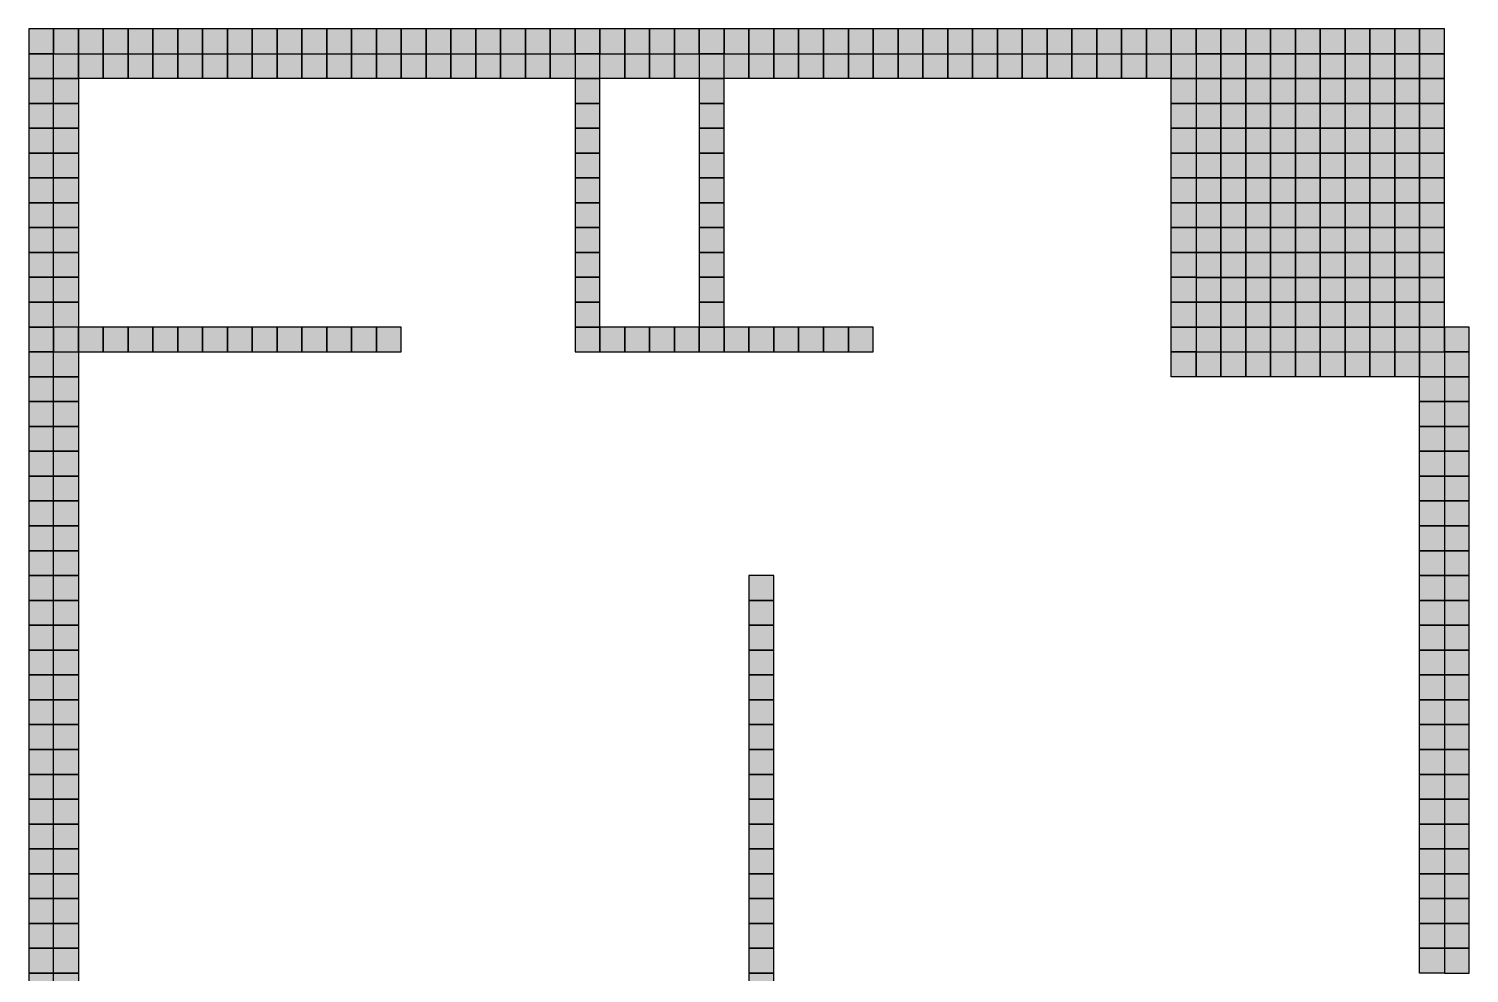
# Model space of a CAD drawing. Header units: inches. Extents: x 0.64 to 6.44, y -0.05 to 7.15.
# Drawn here: x 0.64 to 6.44, y 3.35 to 7.15 of the extents above; entities that cross this region are included whole.
import ezdxf

# ---------------------------------------------------------------- set-up
doc = ezdxf.new("R2010")
doc.units = ezdxf.units.IN
doc.header["$MEASUREMENT"] = 0
doc.layers.add('GRILLA PIXEL', color=7, linetype='Continuous')

# ---------------------------------------------------------------- blocks, each defined once
blk = doc.blocks.new('0-5-68-255-Muro inicio conexion')
at = {"layer": 'GRILLA PIXEL', "true_color": 0x0544ff}
h = blk.add_hatch(color=160, dxfattribs=at)
h.dxf.hatch_style = 1
h.paths.add_polyline_path([(0, 0), (-0.1, 0), (-0.1, -0.1), (0, -0.1)])
blk.add_lwpolyline([(-0.1, 0), (-0.1, -0.1), (0, -0.1), (0, 0)], close=True)
blk = doc.blocks.new('0-63-149-253-Muro fichas extremo')
at = {"layer": 'GRILLA PIXEL', "true_color": 0x3f95fd}
h = blk.add_hatch(color=153, dxfattribs=at)
h.dxf.hatch_style = 1
h.paths.add_polyline_path([(0, 0), (-0.1, 0), (-0.1, -0.1), (0, -0.1)])
blk.add_lwpolyline([(-0.1, 0), (-0.1, -0.1), (0, -0.1), (0, 0)], close=True)
blk = doc.blocks.new('1-125-217-63-auxiliar  ingresos')
at = {"layer": 'GRILLA PIXEL', "true_color": 0x7dd93f}
h = blk.add_hatch(color=83, dxfattribs=at)
h.dxf.hatch_style = 1
h.paths.add_polyline_path([(0, 0), (-0.1, 0), (-0.1, -0.1), (0, -0.1)])
blk.add_lwpolyline([(-0.1, 0), (-0.1, -0.1), (0, -0.1), (0, 0)], close=True)
blk = doc.blocks.new('0-255-255-31-Muro alto')
at = {"layer": 'GRILLA PIXEL', "true_color": 0xffff1f}
h = blk.add_hatch(color=2, dxfattribs=at)
h.dxf.hatch_style = 1
h.paths.add_polyline_path([(0, 0), (-0.1, 0), (-0.1, -0.1), (0, -0.1)])
blk.add_lwpolyline([(-0.1, 0), (-0.1, -0.1), (0, -0.1), (0, 0)], close=True)
blk = doc.blocks.new('0-255-31-255-Puerta ingreso')
at = {"layer": 'GRILLA PIXEL', "true_color": 0xff1fff}
h = blk.add_hatch(color=6, dxfattribs=at)
h.dxf.hatch_style = 1
h.paths.add_polyline_path([(0, 0), (-0.1, 0), (-0.1, -0.1), (0, -0.1)])
blk.add_lwpolyline([(-0.1, 0), (-0.1, -0.1), (0, -0.1), (0, 0)], close=True)
blk = doc.blocks.new('0-255-0-0-Muro dormitorio principal')
h = blk.add_hatch(color=1)
h.dxf.hatch_style = 1
h.paths.add_polyline_path([(0, 0), (-0.1, 0), (-0.1, -0.1), (0, -0.1)])
blk.add_lwpolyline([(-0.1, 0), (-0.1, -0.1), (0, -0.1), (0, 0)], close=True)
blk = doc.blocks.new('0-255-135-15-Muro auxiliar escalera')
at = {"layer": 'GRILLA PIXEL', "true_color": 0xff870f}
h = blk.add_hatch(color=30, dxfattribs=at)
h.dxf.hatch_style = 1
h.paths.add_polyline_path([(0, 0), (-0.1, 0), (-0.1, -0.1), (0, -0.1)])
blk.add_lwpolyline([(-0.1, 0), (-0.1, -0.1), (0, -0.1), (0, 0)], close=True)
blk = doc.blocks.new('1-99-100-102-auxiliar lado interno')
at = {"lineweight": 70, "true_color": 0x636466}
h = blk.add_hatch(color=251, dxfattribs=at)
h.dxf.hatch_style = 1
h.paths.add_polyline_path([(-0.1, -0.1), (-0.1, 0), (0, 0), (0, -0.1)])
blk.add_lwpolyline([(0, 0), (0, -0.1), (-0.1, -0.1), (-0.1, 0)], close=True)

msp = doc.modelspace()

# ---------------------------------------------------------------- block references
for name, p in [('0-255-135-15-Muro auxiliar escalera', (0.7412, 7.1495)), ('0-255-135-15-Muro auxiliar escalera', (0.8412, 7.1495)), ('0-63-149-253-Muro fichas extremo', (0.9412, 7.1495)), ('0-63-149-253-Muro fichas extremo', (1.0412, 7.1495)), ('0-63-149-253-Muro fichas extremo', (1.1412, 7.1495)), ('0-63-149-253-Muro fichas extremo', (1.2412, 7.1495)), ('0-63-149-253-Muro fichas extremo', (1.3412, 7.1495)), ('0-63-149-253-Muro fichas extremo', (1.4412, 7.1495)), ('0-63-149-253-Muro fichas extremo', (1.5412, 7.1495)), ('0-63-149-253-Muro fichas extremo', (1.6412, 7.1495)), ('0-63-149-253-Muro fichas extremo', (1.7412, 7.1495)), ('0-63-149-253-Muro fichas extremo', (1.8412, 7.1495)), ('0-63-149-253-Muro fichas extremo', (1.9412, 7.1495)), ('0-63-149-253-Muro fichas extremo', (2.0412, 7.1495)), ('0-63-149-253-Muro fichas extremo', (2.1412, 7.1495)), ('0-63-149-253-Muro fichas extremo', (2.2412, 7.1495)), ('0-63-149-253-Muro fichas extremo', (2.3412, 7.1495)), ('0-63-149-253-Muro fichas extremo', (2.4412, 7.1495)), ('0-63-149-253-Muro fichas extremo', (2.5412, 7.1495)), ('0-63-149-253-Muro fichas extremo', (2.6412, 7.1495)), ('0-63-149-253-Muro fichas extremo', (2.7412, 7.1495)), ('0-63-149-253-Muro fichas extremo', (2.8412, 7.1495)), ('0-63-149-253-Muro fichas extremo', (2.9412, 7.1495)), ('0-63-149-253-Muro fichas extremo', (3.0412, 7.1495)), ('0-63-149-253-Muro fichas extremo', (3.1412, 7.1495)), ('0-63-149-253-Muro fichas extremo', (3.2412, 7.1495)), ('0-63-149-253-Muro fichas extremo', (3.3412, 7.1495)), ('0-63-149-253-Muro fichas extremo', (3.4412, 7.1495)), ('0-63-149-253-Muro fichas extremo', (3.5412, 7.1495)), ('0-63-149-253-Muro fichas extremo', (3.6412, 7.1495)), ('0-63-149-253-Muro fichas extremo', (3.7412, 7.1495)), ('0-63-149-253-Muro fichas extremo', (3.8412, 7.1495)), ('0-63-149-253-Muro fichas extremo', (3.9412, 7.1495)), ('0-63-149-253-Muro fichas extremo', (4.0412, 7.1495)), ('0-63-149-253-Muro fichas extremo', (4.1412, 7.1495)), ('0-63-149-253-Muro fichas extremo', (4.2412, 7.1495)), ('0-63-149-253-Muro fichas extremo', (4.3412, 7.1495)), ('0-63-149-253-Muro fichas extremo', (4.4412, 7.1495)), ('0-63-149-253-Muro fichas extremo', (4.5412, 7.1495)), ('0-63-149-253-Muro fichas extremo', (4.6412, 7.1495)), ('0-63-149-253-Muro fichas extremo', (4.7412, 7.1494)), ('0-63-149-253-Muro fichas extremo', (4.8412, 7.1494)), ('0-63-149-253-Muro fichas extremo', (4.9412, 7.1494)), ('0-63-149-253-Muro fichas extremo', (5.0412, 7.1494)), ('0-63-149-253-Muro fichas extremo', (5.1412, 7.1494)), ('0-63-149-253-Muro fichas extremo', (5.2412, 7.1494)), ('0-5-68-255-Muro inicio conexion', (5.3412, 7.1494)), ('0-5-68-255-Muro inicio conexion', (5.4412, 7.1494)), ('1-125-217-63-auxiliar  ingresos', (5.5412, 7.1494)), ('1-125-217-63-auxiliar  ingresos', (5.6412, 7.1494)), ('1-125-217-63-auxiliar  ingresos', (5.7412, 7.1494)), ('1-125-217-63-auxiliar  ingresos', (5.8412, 7.1494)), ('1-125-217-63-auxiliar  ingresos', (5.9412, 7.1494)), ('1-125-217-63-auxiliar  ingresos', (6.0412, 7.1494)), ('1-125-217-63-auxiliar  ingresos', (6.1412, 7.1494)), ('1-125-217-63-auxiliar  ingresos', (6.2412, 7.1494)), ('1-125-217-63-auxiliar  ingresos', (6.3412, 7.1494)), ('0-255-255-31-Muro alto', (0.7412, 7.0495)), ('1-99-100-102-auxiliar lado interno', (0.8412, 7.0495)), ('1-99-100-102-auxiliar lado interno', (0.9412, 7.0495)), ('1-99-100-102-auxiliar lado interno', (1.0412, 7.0495)), ('1-99-100-102-auxiliar lado interno', (1.1412, 7.0495)), ('1-99-100-102-auxiliar lado interno', (1.2412, 7.0495)), ('1-99-100-102-auxiliar lado interno', (1.3412, 7.0495)), ('1-99-100-102-auxiliar lado interno', (1.4412, 7.0495)), ('1-99-100-102-auxiliar lado interno', (1.5412, 7.0495)), ('1-99-100-102-auxiliar lado interno', (1.6412, 7.0495)), ('1-99-100-102-auxiliar lado interno', (1.7412, 7.0495)), ('1-99-100-102-auxiliar lado interno', (1.8412, 7.0495)), ('1-99-100-102-auxiliar lado interno', (1.9412, 7.0495)), ('1-99-100-102-auxiliar lado interno', (2.0412, 7.0495)), ('1-99-100-102-auxiliar lado interno', (2.1412, 7.0495)), ('1-99-100-102-auxiliar lado interno', (2.2412, 7.0495)), ('1-99-100-102-auxiliar lado interno', (2.3412, 7.0495)), ('1-99-100-102-auxiliar lado interno', (2.4412, 7.0495)), ('1-99-100-102-auxiliar lado interno', (2.5412, 7.0495)), ('1-99-100-102-auxiliar lado interno', (2.6412, 7.0495)), ('1-99-100-102-auxiliar lado interno', (2.7412, 7.0495)), ('1-99-100-102-auxiliar lado interno', (2.8412, 7.0495)), ('0-255-255-31-Muro alto', (2.9412, 7.0495)), ('1-99-100-102-auxiliar lado interno', (3.0412, 7.0495)), ('1-99-100-102-auxiliar lado interno', (3.1412, 7.0495)), ('1-99-100-102-auxiliar lado interno', (3.2412, 7.0495)), ('1-99-100-102-auxiliar lado interno', (3.3412, 7.0495)), ('0-255-255-31-Muro alto', (3.4412, 7.0495)), ('1-99-100-102-auxiliar lado interno', (3.5412, 7.0495)), ('1-99-100-102-auxiliar lado interno', (3.6412, 7.0495)), ('1-99-100-102-auxiliar lado interno', (3.7412, 7.0495)), ('1-99-100-102-auxiliar lado interno', (3.8412, 7.0495)), ('1-99-100-102-auxiliar lado interno', (3.9412, 7.0495)), ('1-99-100-102-auxiliar lado interno', (4.0412, 7.0495)), ('1-99-100-102-auxiliar lado interno', (4.1412, 7.0495)), ('1-99-100-102-auxiliar lado interno', (4.2412, 7.0495)), ('1-99-100-102-auxiliar lado interno', (4.3412, 7.0495)), ('1-99-100-102-auxiliar lado interno', (4.4412, 7.0495)), ('1-99-100-102-auxiliar lado interno', (4.5412, 7.0495)), ('1-99-100-102-auxiliar lado interno', (4.6412, 7.0495)), ('1-99-100-102-auxiliar lado interno', (4.7412, 7.0495)), ('1-99-100-102-auxiliar lado interno', (4.8412, 7.0495)), ('1-99-100-102-auxiliar lado interno', (4.9412, 7.0495)), ('1-99-100-102-auxiliar lado interno', (5.0412, 7.0495)), ('1-99-100-102-auxiliar lado interno', (5.1412, 7.0495)), ('1-99-100-102-auxiliar lado interno', (5.2412, 7.0495)), ('1-99-100-102-auxiliar lado interno', (5.3412, 7.0495)), ('0-255-255-31-Muro alto', (5.4412, 7.0494)), ('1-125-217-63-auxiliar  ingresos', (5.5412, 7.0494)), ('1-125-217-63-auxiliar  ingresos', (5.6412, 7.0494)), ('1-125-217-63-auxiliar  ingresos', (5.7412, 7.0494)), ('1-125-217-63-auxiliar  ingresos', (5.8412, 7.0494)), ('1-125-217-63-auxiliar  ingresos', (5.9412, 7.0494)), ('1-125-217-63-auxiliar  ingresos', (6.0412, 7.0494)), ('1-125-217-63-auxiliar  ingresos', (6.1412, 7.0494)), ('1-125-217-63-auxiliar  ingresos', (6.2412, 7.0494)), ('1-125-217-63-auxiliar  ingresos', (6.3412, 7.0494)), ('0-255-255-31-Muro alto', (0.7412, 6.9495)), ('1-99-100-102-auxiliar lado interno', (0.8412, 6.9495)), ('0-255-255-31-Muro alto', (2.9412, 6.9495)), ('0-255-255-31-Muro alto', (3.4412, 6.9495)), ('1-99-100-102-auxiliar lado interno', (5.3412, 6.9495)), ('0-255-255-31-Muro alto', (5.4412, 6.9494)), ('1-125-217-63-auxiliar  ingresos', (5.5412, 6.9494)), ('1-125-217-63-auxiliar  ingresos', (5.6412, 6.9494)), ('1-125-217-63-auxiliar  ingresos', (5.7412, 6.9494)), ('1-125-217-63-auxiliar  ingresos', (5.8412, 6.9494)), ('1-125-217-63-auxiliar  ingresos', (5.9412, 6.9494)), ('1-125-217-63-auxiliar  ingresos', (6.0412, 6.9494)), ('1-125-217-63-auxiliar  ingresos', (6.1412, 6.9494)), ('1-125-217-63-auxiliar  ingresos', (6.2412, 6.9494)), ('1-125-217-63-auxiliar  ingresos', (6.3412, 6.9494)), ('0-255-255-31-Muro alto', (0.7412, 6.8495)), ('1-99-100-102-auxiliar lado interno', (0.8412, 6.8495)), ('0-255-255-31-Muro alto', (2.9412, 6.8495)), ('0-255-255-31-Muro alto', (3.4412, 6.8495)), ('1-99-100-102-auxiliar lado interno', (5.3412, 6.8495)), ('0-255-255-31-Muro alto', (5.4412, 6.8494)), ('1-125-217-63-auxiliar  ingresos', (5.5412, 6.8494)), ('1-125-217-63-auxiliar  ingresos', (5.6412, 6.8494)), ('1-125-217-63-auxiliar  ingresos', (5.7412, 6.8494)), ('1-125-217-63-auxiliar  ingresos', (5.8412, 6.8494)), ('1-125-217-63-auxiliar  ingresos', (5.9412, 6.8494)), ('1-125-217-63-auxiliar  ingresos', (6.0412, 6.8494)), ('1-125-217-63-auxiliar  ingresos', (6.1412, 6.8494)), ('1-125-217-63-auxiliar  ingresos', (6.2412, 6.8494)), ('1-125-217-63-auxiliar  ingresos', (6.3412, 6.8494)), ('0-255-255-31-Muro alto', (0.7412, 6.7495)), ('1-99-100-102-auxiliar lado interno', (0.8412, 6.7495)), ('0-255-255-31-Muro alto', (2.9412, 6.7495)), ('0-255-255-31-Muro alto', (3.4412, 6.7495)), ('1-99-100-102-auxiliar lado interno', (5.3412, 6.7495)), ('0-255-255-31-Muro alto', (5.4412, 6.7494)), ('1-125-217-63-auxiliar  ingresos', (5.5412, 6.7494)), ('1-125-217-63-auxiliar  ingresos', (5.6412, 6.7494)), ('1-125-217-63-auxiliar  ingresos', (5.7412, 6.7494)), ('1-125-217-63-auxiliar  ingresos', (5.8412, 6.7494)), ('1-125-217-63-auxiliar  ingresos', (5.9412, 6.7494)), ('1-125-217-63-auxiliar  ingresos', (6.0412, 6.7494)), ('1-125-217-63-auxiliar  ingresos', (6.1412, 6.7494)), ('1-125-217-63-auxiliar  ingresos', (6.2412, 6.7494)), ('1-125-217-63-auxiliar  ingresos', (6.3412, 6.7494)), ('0-255-255-31-Muro alto', (0.7412, 6.6495)), ('1-99-100-102-auxiliar lado interno', (0.8412, 6.6495)), ('0-255-255-31-Muro alto', (2.9412, 6.6495)), ('0-255-255-31-Muro alto', (3.4412, 6.6495)), ('1-99-100-102-auxiliar lado interno', (5.3412, 6.6495)), ('0-255-255-31-Muro alto', (5.4412, 6.6494)), ('1-125-217-63-auxiliar  ingresos', (5.5412, 6.6494)), ('1-125-217-63-auxiliar  ingresos', (5.6412, 6.6494)), ('1-125-217-63-auxiliar  ingresos', (5.7412, 6.6494)), ('1-125-217-63-auxiliar  ingresos', (5.8412, 6.6494)), ('1-125-217-63-auxiliar  ingresos', (5.9412, 6.6494)), ('1-125-217-63-auxiliar  ingresos', (6.0412, 6.6494)), ('1-125-217-63-auxiliar  ingresos', (6.1412, 6.6494)), ('1-125-217-63-auxiliar  ingresos', (6.2412, 6.6494)), ('1-125-217-63-auxiliar  ingresos', (6.3412, 6.6494)), ('0-255-255-31-Muro alto', (0.7412, 6.5495)), ('1-99-100-102-auxiliar lado interno', (0.8412, 6.5495)), ('0-255-255-31-Muro alto', (2.9412, 6.5495)), ('0-255-255-31-Muro alto', (3.4412, 6.5495)), ('1-99-100-102-auxiliar lado interno', (5.3412, 6.5495)), ('0-255-255-31-Muro alto', (5.4412, 6.5494)), ('1-125-217-63-auxiliar  ingresos', (5.5412, 6.5494)), ('1-125-217-63-auxiliar  ingresos', (5.6412, 6.5494)), ('1-125-217-63-auxiliar  ingresos', (5.7412, 6.5494)), ('1-125-217-63-auxiliar  ingresos', (5.8412, 6.5494)), ('1-125-217-63-auxiliar  ingresos', (5.9412, 6.5494)), ('1-125-217-63-auxiliar  ingresos', (6.0412, 6.5494)), ('1-125-217-63-auxiliar  ingresos', (6.1412, 6.5494)), ('1-125-217-63-auxiliar  ingresos', (6.2412, 6.5494)), ('1-125-217-63-auxiliar  ingresos', (6.3412, 6.5494)), ('0-255-255-31-Muro alto', (0.7412, 6.4495)), ('1-99-100-102-auxiliar lado interno', (0.8412, 6.4495)), ('0-255-255-31-Muro alto', (2.9412, 6.4495)), ('0-255-255-31-Muro alto', (3.4412, 6.4495)), ('1-99-100-102-auxiliar lado interno', (5.3412, 6.4495)), ('0-255-255-31-Muro alto', (5.4412, 6.4494)), ('1-125-217-63-auxiliar  ingresos', (5.5412, 6.4494)), ('1-125-217-63-auxiliar  ingresos', (5.6412, 6.4494)), ('1-125-217-63-auxiliar  ingresos', (5.7412, 6.4494)), ('1-125-217-63-auxiliar  ingresos', (5.8412, 6.4494)), ('1-125-217-63-auxiliar  ingresos', (5.9412, 6.4494)), ('1-125-217-63-auxiliar  ingresos', (6.0412, 6.4494)), ('1-125-217-63-auxiliar  ingresos', (6.1412, 6.4494)), ('1-125-217-63-auxiliar  ingresos', (6.2412, 6.4494)), ('1-125-217-63-auxiliar  ingresos', (6.3412, 6.4494)), ('0-255-255-31-Muro alto', (0.7412, 6.3495)), ('1-99-100-102-auxiliar lado interno', (0.8412, 6.3495)), ('0-255-255-31-Muro alto', (2.9412, 6.3495)), ('0-255-255-31-Muro alto', (3.4412, 6.3495)), ('1-99-100-102-auxiliar lado interno', (5.3412, 6.3495)), ('0-255-255-31-Muro alto', (5.4412, 6.3494)), ('1-125-217-63-auxiliar  ingresos', (5.5412, 6.3494)), ('1-125-217-63-auxiliar  ingresos', (5.6412, 6.3494)), ('1-125-217-63-auxiliar  ingresos', (5.7412, 6.3494)), ('1-125-217-63-auxiliar  ingresos', (5.8412, 6.3494)), ('1-125-217-63-auxiliar  ingresos', (5.9412, 6.3494)), ('1-125-217-63-auxiliar  ingresos', (6.0412, 6.3494)), ('1-125-217-63-auxiliar  ingresos', (6.1412, 6.3494)), ('1-125-217-63-auxiliar  ingresos', (6.2412, 6.3494)), ('1-125-217-63-auxiliar  ingresos', (6.3412, 6.3494)), ('0-255-255-31-Muro alto', (0.7412, 6.2495)), ('1-99-100-102-auxiliar lado interno', (0.8412, 6.2495)), ('0-255-255-31-Muro alto', (2.9412, 6.2495)), ('0-255-255-31-Muro alto', (3.4412, 6.2495)), ('1-99-100-102-auxiliar lado interno', (5.3412, 6.2495)), ('0-255-255-31-Muro alto', (5.4412, 6.2494)), ('1-125-217-63-auxiliar  ingresos', (5.5412, 6.2494)), ('1-125-217-63-auxiliar  ingresos', (5.6412, 6.2494)), ('1-125-217-63-auxiliar  ingresos', (5.7412, 6.2494)), ('1-125-217-63-auxiliar  ingresos', (5.8412, 6.2494)), ('1-125-217-63-auxiliar  ingresos', (5.9412, 6.2494)), ('1-125-217-63-auxiliar  ingresos', (6.0412, 6.2494)), ('1-125-217-63-auxiliar  ingresos', (6.1412, 6.2494)), ('1-125-217-63-auxiliar  ingresos', (6.2412, 6.2494)), ('1-125-217-63-auxiliar  ingresos', (6.3412, 6.2494)), ('0-255-255-31-Muro alto', (0.7412, 6.1495)), ('1-99-100-102-auxiliar lado interno', (0.8412, 6.1495)), ('0-255-255-31-Muro alto', (2.9412, 6.1495)), ('0-255-255-31-Muro alto', (3.4412, 6.1495)), ('1-99-100-102-auxiliar lado interno', (5.3412, 6.1495)), ('0-255-255-31-Muro alto', (5.4412, 6.1494)), ('1-125-217-63-auxiliar  ingresos', (5.5412, 6.1494)), ('1-125-217-63-auxiliar  ingresos', (5.6412, 6.1494)), ('1-125-217-63-auxiliar  ingresos', (5.7412, 6.1494)), ('1-125-217-63-auxiliar  ingresos', (5.8412, 6.1494)), ('1-125-217-63-auxiliar  ingresos', (5.9412, 6.1494)), ('1-125-217-63-auxiliar  ingresos', (6.0412, 6.1494)), ('1-125-217-63-auxiliar  ingresos', (6.1412, 6.1494)), ('1-125-217-63-auxiliar  ingresos', (6.2412, 6.1494)), ('1-125-217-63-auxiliar  ingresos', (6.3412, 6.1494)), ('0-255-255-31-Muro alto', (0.7412, 6.0495)), ('1-99-100-102-auxiliar lado interno', (0.8412, 6.0495)), ('0-255-255-31-Muro alto', (2.9412, 6.0495)), ('0-255-255-31-Muro alto', (3.4412, 6.0495)), ('1-99-100-102-auxiliar lado interno', (5.3412, 6.0495)), ('0-255-255-31-Muro alto', (5.4412, 6.0494)), ('1-125-217-63-auxiliar  ingresos', (5.5412, 6.0494)), ('1-125-217-63-auxiliar  ingresos', (5.6412, 6.0494)), ('1-125-217-63-auxiliar  ingresos', (5.7412, 6.0494)), ('1-125-217-63-auxiliar  ingresos', (5.8412, 6.0494)), ('1-125-217-63-auxiliar  ingresos', (5.9412, 6.0494)), ('1-125-217-63-auxiliar  ingresos', (6.0412, 6.0494)), ('1-125-217-63-auxiliar  ingresos', (6.1412, 6.0494)), ('1-125-217-63-auxiliar  ingresos', (6.2412, 6.0494)), ('1-125-217-63-auxiliar  ingresos', (6.3412, 6.0494)), ('0-255-255-31-Muro alto', (0.7412, 5.9495)), ('0-255-255-31-Muro alto', (0.8412, 5.9495)), ('0-255-255-31-Muro alto', (0.9412, 5.9495)), ('0-255-255-31-Muro alto', (1.0412, 5.9495)), ('0-255-255-31-Muro alto', (1.1412, 5.9495)), ('0-255-255-31-Muro alto', (1.2412, 5.9495)), ('0-255-255-31-Muro alto', (1.3412, 5.9495)), ('0-255-255-31-Muro alto', (1.4412, 5.9495)), ('0-255-255-31-Muro alto', (1.5412, 5.9495)), ('0-255-255-31-Muro alto', (1.6412, 5.9495)), ('0-255-255-31-Muro alto', (1.7412, 5.9495)), ('0-255-255-31-Muro alto', (1.8412, 5.9495)), ('0-255-255-31-Muro alto', (1.9412, 5.9495)), ('0-255-255-31-Muro alto', (2.0412, 5.9495)), ('0-255-255-31-Muro alto', (2.1412, 5.9495)), ('0-255-255-31-Muro alto', (2.9412, 5.9495)), ('0-255-255-31-Muro alto', (3.0412, 5.9495)), ('0-255-255-31-Muro alto', (3.1412, 5.9495)), ('0-255-255-31-Muro alto', (3.2412, 5.9495)), ('0-255-255-31-Muro alto', (3.3412, 5.9495)), ('0-255-255-31-Muro alto', (3.4412, 5.9495)), ('0-255-255-31-Muro alto', (3.5412, 5.9495)), ('0-255-255-31-Muro alto', (3.6412, 5.9495)), ('0-255-255-31-Muro alto', (3.7412, 5.9495)), ('0-255-255-31-Muro alto', (3.8412, 5.9495)), ('0-255-255-31-Muro alto', (3.9412, 5.9495)), ('0-255-255-31-Muro alto', (4.0412, 5.9495)), ('1-99-100-102-auxiliar lado interno', (5.3412, 5.9495)), ('0-255-255-31-Muro alto', (5.4412, 5.9494)), ('0-255-31-255-Puerta ingreso', (5.5412, 5.9494)), ('0-255-31-255-Puerta ingreso', (5.6412, 5.9494)), ('0-255-31-255-Puerta ingreso', (5.7412, 5.9494)), ('0-255-31-255-Puerta ingreso', (5.8412, 5.9494)), ('0-255-31-255-Puerta ingreso', (5.9412, 5.9494)), ('0-255-31-255-Puerta ingreso', (6.0412, 5.9494)), ('0-255-31-255-Puerta ingreso', (6.1412, 5.9494)), ('0-255-31-255-Puerta ingreso', (6.2412, 5.9494)), ('0-255-31-255-Puerta ingreso', (6.3412, 5.9494)), ('0-5-68-255-Muro inicio conexion', (6.4412, 5.9494)), ('0-255-0-0-Muro dormitorio principal', (0.7412, 5.8495)), ('1-99-100-102-auxiliar lado interno', (0.8412, 5.8495)), ('1-99-100-102-auxiliar lado interno', (5.3412, 5.8495)), ('1-99-100-102-auxiliar lado interno', (5.4412, 5.8495)), ('1-99-100-102-auxiliar lado interno', (5.5412, 5.8495)), ('1-99-100-102-auxiliar lado interno', (5.6412, 5.8495)), ('1-99-100-102-auxiliar lado interno', (5.7412, 5.8495)), ('1-99-100-102-auxiliar lado interno', (5.8412, 5.8495)), ('1-99-100-102-auxiliar lado interno', (5.9412, 5.8495)), ('1-99-100-102-auxiliar lado interno', (6.0412, 5.8495)), ('1-99-100-102-auxiliar lado interno', (6.1412, 5.8495)), ('1-99-100-102-auxiliar lado interno', (6.2412, 5.8495)), ('1-99-100-102-auxiliar lado interno', (6.3412, 5.8495)), ('0-5-68-255-Muro inicio conexion', (6.4412, 5.8494)), ('0-255-0-0-Muro dormitorio principal', (0.7412, 5.7495)), ('1-99-100-102-auxiliar lado interno', (0.8412, 5.7495)), ('1-99-100-102-auxiliar lado interno', (6.3412, 5.7495)), ('0-63-149-253-Muro fichas extremo', (6.4412, 5.7494)), ('0-255-0-0-Muro dormitorio principal', (0.7412, 5.6495)), ('1-99-100-102-auxiliar lado interno', (0.8412, 5.6495)), ('1-99-100-102-auxiliar lado interno', (6.3412, 5.6495)), ('0-255-255-31-Muro alto', (6.4412, 5.6494)), ('0-255-0-0-Muro dormitorio principal', (0.7412, 5.5495)), ('1-99-100-102-auxiliar lado interno', (0.8412, 5.5495)), ('1-99-100-102-auxiliar lado interno', (6.3412, 5.5495)), ('0-255-255-31-Muro alto', (6.4412, 5.5494)), ('0-255-0-0-Muro dormitorio principal', (0.7412, 5.4495)), ('1-99-100-102-auxiliar lado interno', (0.8412, 5.4495)), ('1-99-100-102-auxiliar lado interno', (6.3412, 5.4495)), ('0-255-255-31-Muro alto', (6.4412, 5.4494)), ('0-255-0-0-Muro dormitorio principal', (0.7412, 5.3495)), ('1-99-100-102-auxiliar lado interno', (0.8412, 5.3495)), ('1-99-100-102-auxiliar lado interno', (6.3412, 5.3495)), ('0-255-255-31-Muro alto', (6.4412, 5.3495)), ('0-255-0-0-Muro dormitorio principal', (0.7412, 5.2495)), ('1-99-100-102-auxiliar lado interno', (0.8412, 5.2495)), ('1-99-100-102-auxiliar lado interno', (6.3412, 5.2495)), ('0-255-255-31-Muro alto', (6.4412, 5.2495)), ('0-255-0-0-Muro dormitorio principal', (0.7412, 5.1495)), ('1-99-100-102-auxiliar lado interno', (0.8412, 5.1495)), ('1-99-100-102-auxiliar lado interno', (6.3412, 5.1495)), ('0-255-255-31-Muro alto', (6.4412, 5.1495)), ('0-255-0-0-Muro dormitorio principal', (0.7412, 5.0495)), ('1-99-100-102-auxiliar lado interno', (0.8412, 5.0495)), ('1-99-100-102-auxiliar lado interno', (6.3412, 5.0495)), ('0-255-255-31-Muro alto', (6.4412, 5.0495)), ('0-255-0-0-Muro dormitorio principal', (0.7412, 4.9495)), ('1-99-100-102-auxiliar lado interno', (0.8412, 4.9495)), ('0-255-255-31-Muro alto', (3.6412, 4.9495)), ('1-99-100-102-auxiliar lado interno', (6.3412, 4.9495)), ('0-255-255-31-Muro alto', (6.4412, 4.9495)), ('0-255-0-0-Muro dormitorio principal', (0.7412, 4.8495)), ('1-99-100-102-auxiliar lado interno', (0.8412, 4.8495)), ('0-255-255-31-Muro alto', (3.6412, 4.8495)), ('1-99-100-102-auxiliar lado interno', (6.3412, 4.8495)), ('0-255-255-31-Muro alto', (6.4412, 4.8495)), ('0-255-0-0-Muro dormitorio principal', (0.7412, 4.7495)), ('1-99-100-102-auxiliar lado interno', (0.8412, 4.7495)), ('0-255-255-31-Muro alto', (3.6412, 4.7495)), ('1-99-100-102-auxiliar lado interno', (6.3412, 4.7495)), ('0-255-255-31-Muro alto', (6.4412, 4.7495)), ('0-255-0-0-Muro dormitorio principal', (0.7412, 4.6495)), ('1-99-100-102-auxiliar lado interno', (0.8412, 4.6495)), ('0-255-255-31-Muro alto', (3.6412, 4.6495)), ('1-99-100-102-auxiliar lado interno', (6.3412, 4.6495)), ('0-255-255-31-Muro alto', (6.4412, 4.6495)), ('0-255-0-0-Muro dormitorio principal', (0.7412, 4.5495)), ('1-99-100-102-auxiliar lado interno', (0.8412, 4.5495)), ('0-255-255-31-Muro alto', (3.6412, 4.5495)), ('1-99-100-102-auxiliar lado interno', (6.3412, 4.5495)), ('0-255-255-31-Muro alto', (6.4412, 4.5495)), ('0-255-0-0-Muro dormitorio principal', (0.7412, 4.4495)), ('1-99-100-102-auxiliar lado interno', (0.8412, 4.4495)), ('0-255-255-31-Muro alto', (3.6412, 4.4495)), ('1-99-100-102-auxiliar lado interno', (6.3412, 4.4495)), ('0-255-255-31-Muro alto', (6.4412, 4.4495)), ('0-255-0-0-Muro dormitorio principal', (0.7412, 4.3495)), ('1-99-100-102-auxiliar lado interno', (0.8412, 4.3495)), ('0-255-255-31-Muro alto', (3.6412, 4.3495)), ('1-99-100-102-auxiliar lado interno', (6.3412, 4.3495)), ('0-255-255-31-Muro alto', (6.4412, 4.3495)), ('0-255-0-0-Muro dormitorio principal', (0.7412, 4.2495)), ('1-99-100-102-auxiliar lado interno', (0.8412, 4.2495)), ('0-255-255-31-Muro alto', (3.6412, 4.2495)), ('1-99-100-102-auxiliar lado interno', (6.3412, 4.2495)), ('0-255-255-31-Muro alto', (6.4412, 4.2495)), ('0-255-0-0-Muro dormitorio principal', (0.7412, 4.1495)), ('1-99-100-102-auxiliar lado interno', (0.8412, 4.1495)), ('0-255-255-31-Muro alto', (3.6412, 4.1495)), ('1-99-100-102-auxiliar lado interno', (6.3412, 4.1495)), ('0-255-255-31-Muro alto', (6.4412, 4.1495)), ('0-255-0-0-Muro dormitorio principal', (0.7412, 4.0495)), ('1-99-100-102-auxiliar lado interno', (0.8412, 4.0495)), ('0-255-255-31-Muro alto', (3.6412, 4.0495)), ('1-99-100-102-auxiliar lado interno', (6.3412, 4.0495)), ('0-255-255-31-Muro alto', (6.4412, 4.0495)), ('0-255-0-0-Muro dormitorio principal', (0.7412, 3.9495)), ('1-99-100-102-auxiliar lado interno', (0.8412, 3.9495)), ('0-255-255-31-Muro alto', (3.6412, 3.9495)), ('1-99-100-102-auxiliar lado interno', (6.3412, 3.9495)), ('0-255-255-31-Muro alto', (6.4412, 3.9495)), ('0-255-0-0-Muro dormitorio principal', (0.7412, 3.8495)), ('1-99-100-102-auxiliar lado interno', (0.8412, 3.8495)), ('0-255-255-31-Muro alto', (3.6412, 3.8495)), ('1-99-100-102-auxiliar lado interno', (6.3412, 3.8495)), ('0-255-255-31-Muro alto', (6.4412, 3.8495)), ('0-255-0-0-Muro dormitorio principal', (0.7412, 3.7495)), ('1-99-100-102-auxiliar lado interno', (0.8412, 3.7495)), ('0-255-255-31-Muro alto', (3.6412, 3.7495)), ('1-99-100-102-auxiliar lado interno', (6.3412, 3.7495)), ('0-255-255-31-Muro alto', (6.4412, 3.7495)), ('0-255-0-0-Muro dormitorio principal', (0.7412, 3.6495)), ('1-99-100-102-auxiliar lado interno', (0.8412, 3.6495)), ('0-255-255-31-Muro alto', (3.6412, 3.6495)), ('1-99-100-102-auxiliar lado interno', (6.3412, 3.6495)), ('0-255-255-31-Muro alto', (6.4412, 3.6495)), ('0-255-0-0-Muro dormitorio principal', (0.7412, 3.5495)), ('1-99-100-102-auxiliar lado interno', (0.8412, 3.5495)), ('0-255-255-31-Muro alto', (3.6412, 3.5495)), ('1-99-100-102-auxiliar lado interno', (6.3412, 3.5495)), ('0-255-255-31-Muro alto', (6.4412, 3.5495)), ('0-255-0-0-Muro dormitorio principal', (0.7412, 3.4495)), ('1-99-100-102-auxiliar lado interno', (0.8412, 3.4495)), ('0-255-255-31-Muro alto', (3.6412, 3.4495)), ('1-99-100-102-auxiliar lado interno', (6.3412, 3.4495)), ('0-255-255-31-Muro alto', (6.4412, 3.4495)), ('0-255-0-0-Muro dormitorio principal', (0.7412, 3.3495)), ('1-99-100-102-auxiliar lado interno', (0.8412, 3.3495)), ('0-255-255-31-Muro alto', (3.6412, 3.3495))]:
    msp.add_blockref(name, p)

doc.saveas('drawing.dxf')
